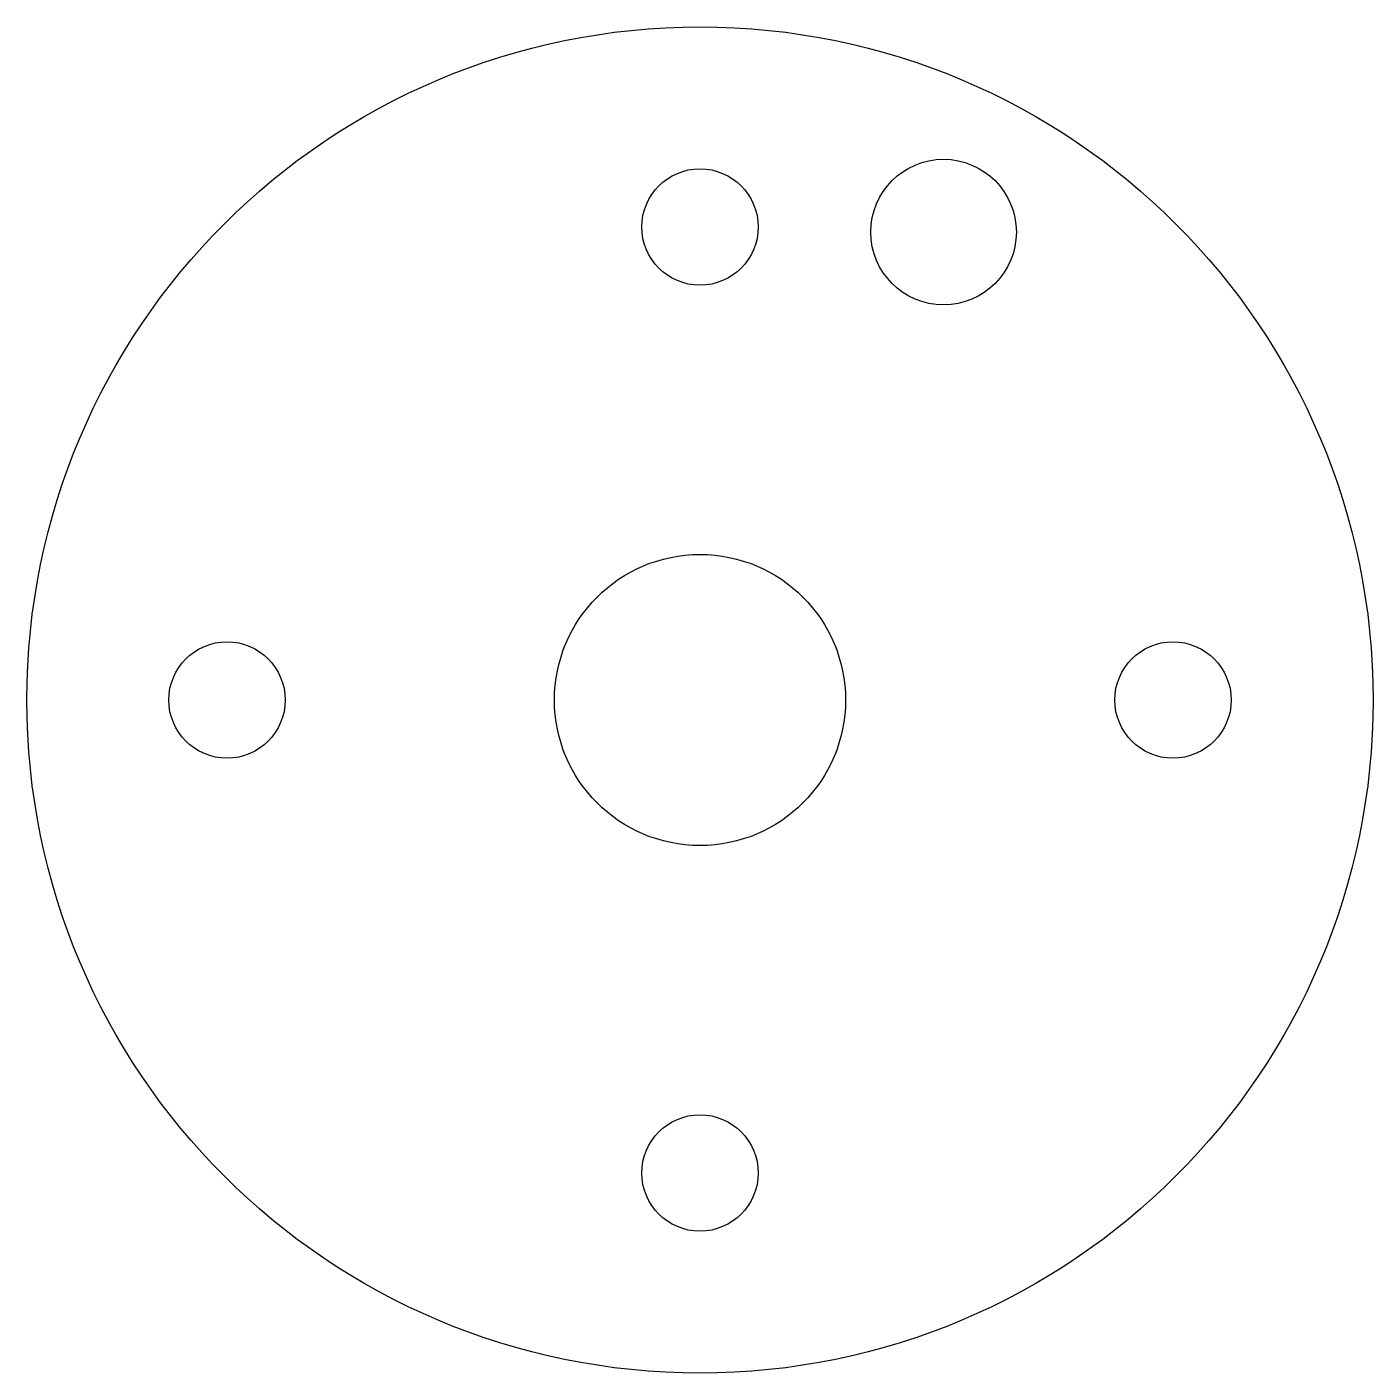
# Model space of a CAD drawing. Header units: millimetres. Extents: x -18.5 to 18.5, y -18.5 to 18.5.
import ezdxf

# ---------------------------------------------------------------- set-up
doc = ezdxf.new("R2010")
doc.units = ezdxf.units.MM

msp = doc.modelspace()

# ---------------------------------------------------------------- linework, layer by layer
at = {"color": 7, "linetype": 'Continuous', "lineweight": 25}
for centre, radius in [((0, 0), 18.5), ((6.695, 12.862), 2), ((0, 13), 1.6), ((0, 0), 4), ((-13, 0), 1.6), ((13, 0), 1.6), ((0, -13), 1.6)]:
    msp.add_circle(centre, radius, dxfattribs=at)

doc.saveas('drawing.dxf')
